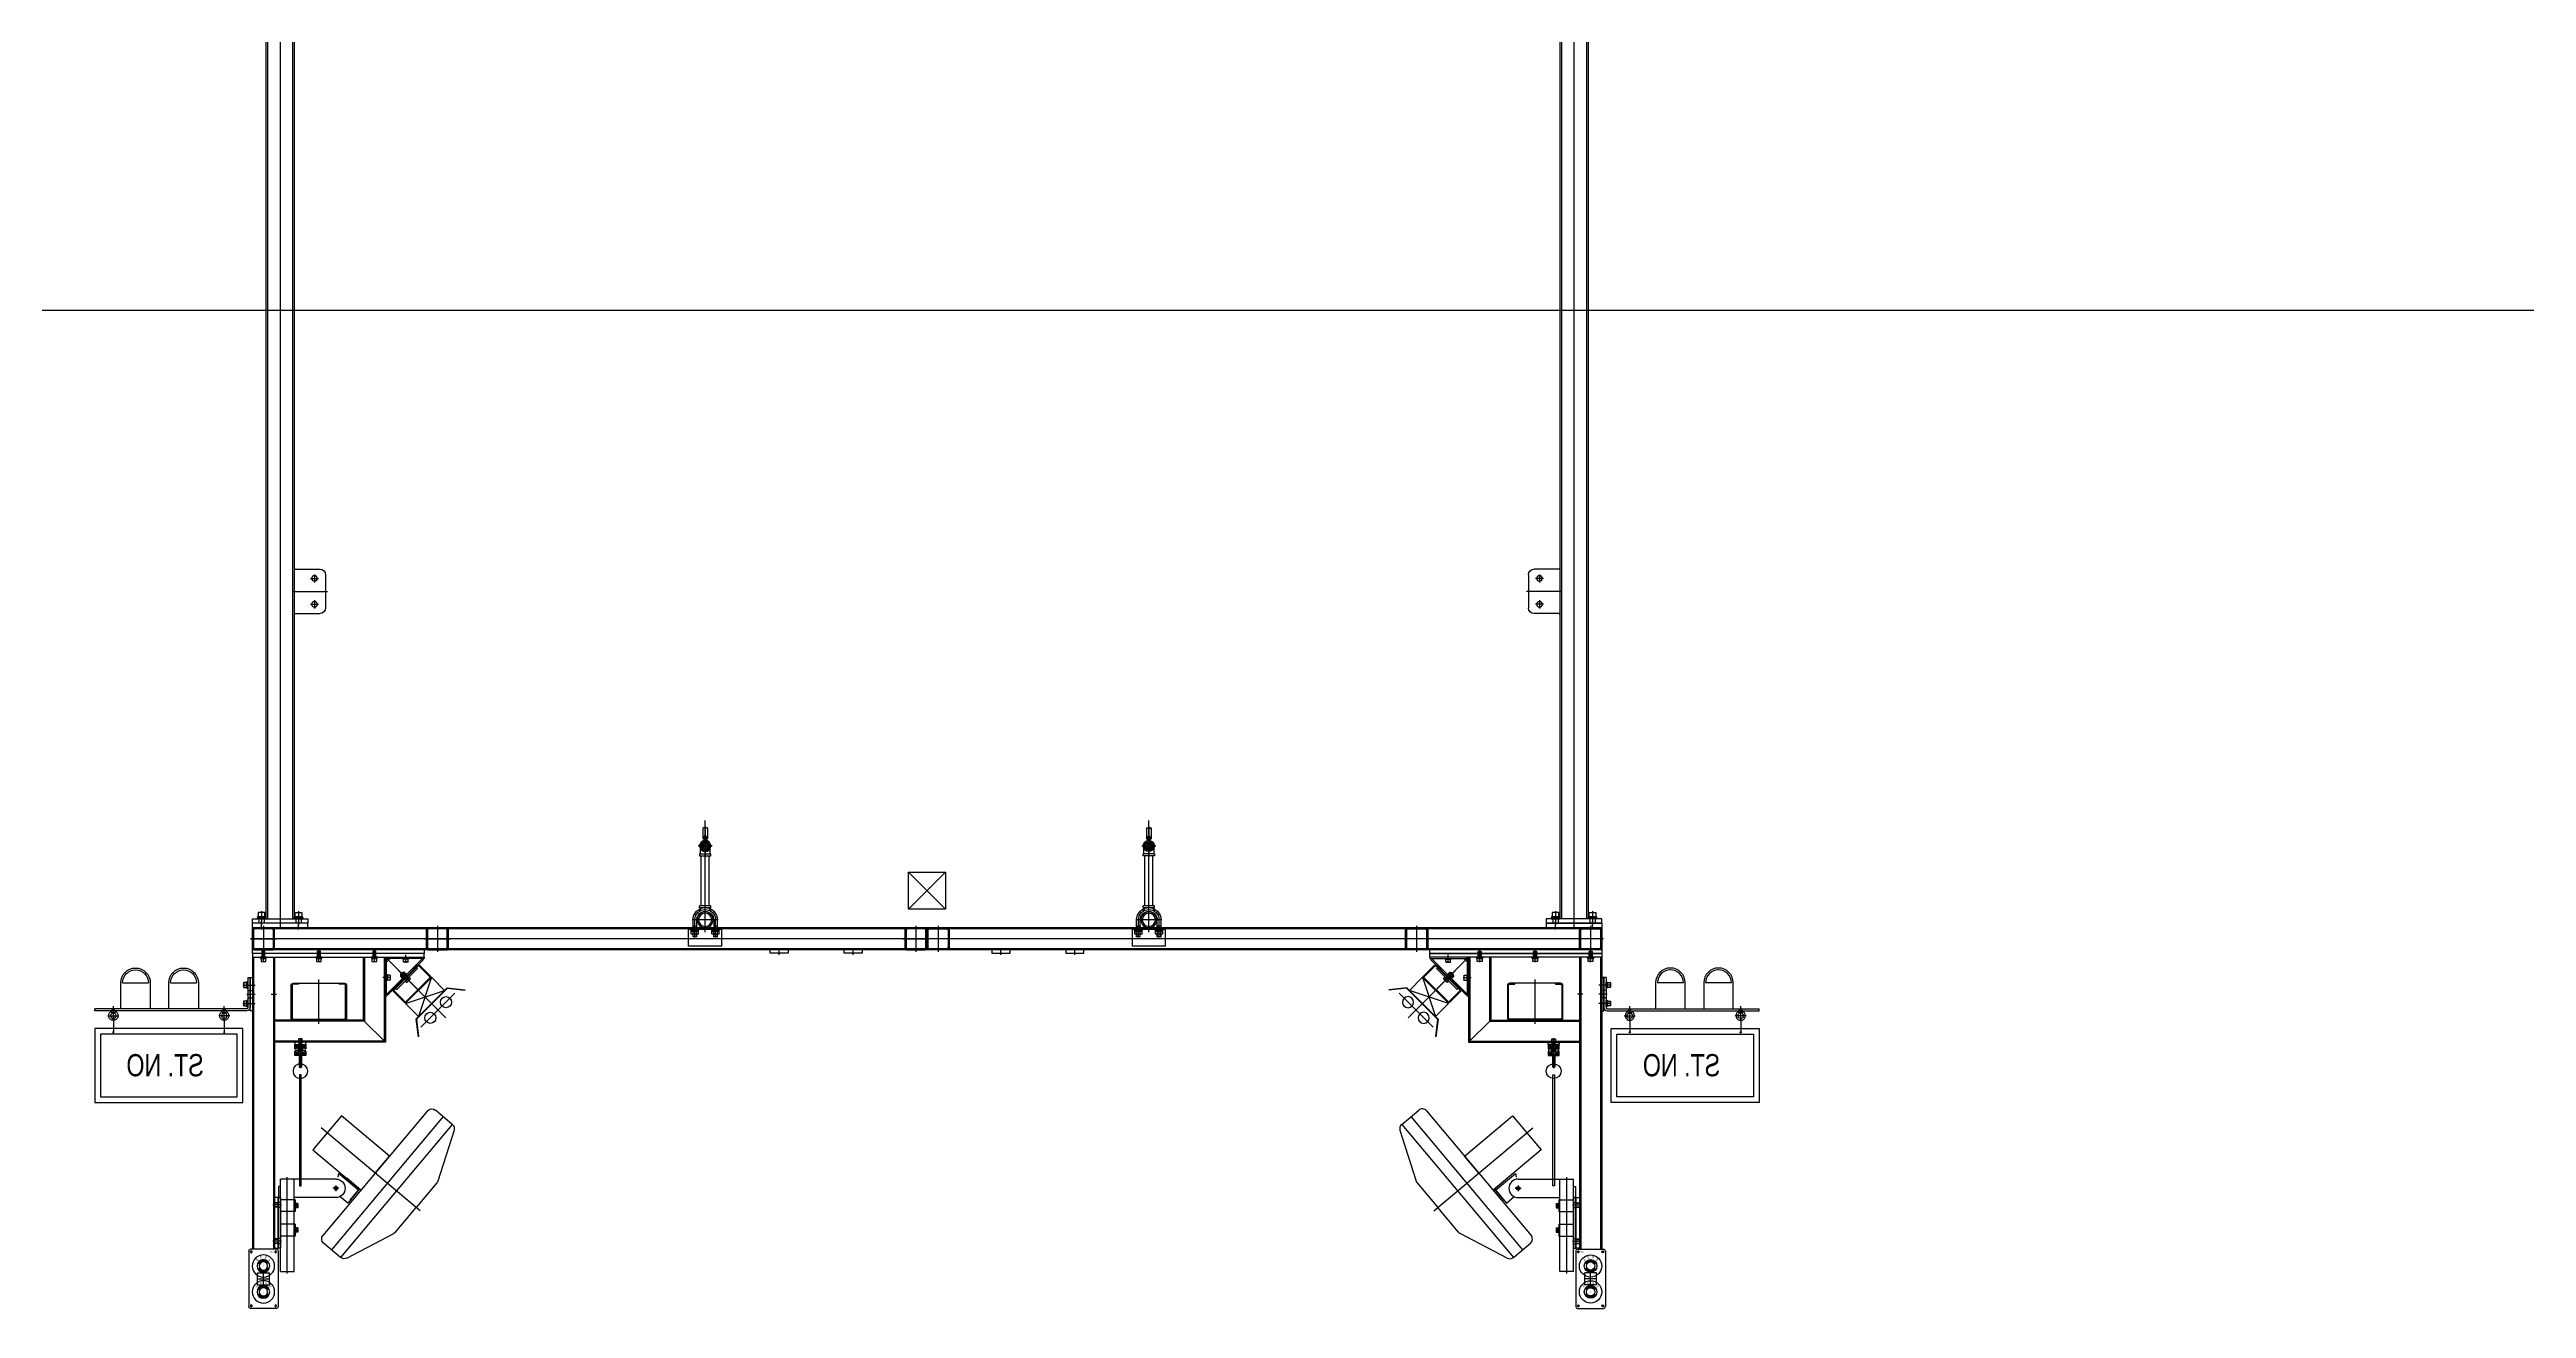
# Model space of a CAD drawing. Header units: millimetres. Extents: x 5349504 to 6791112, y -2212455 to -2153443.
# Drawn here: x 6286920 to 6293620, y -2195924 to -2192518 of the extents above; entities that cross this region are included whole.
import ezdxf
from ezdxf.enums import TextEntityAlignment as Align

# ---------------------------------------------------------------- set-up
doc = ezdxf.new("R2010")
doc.units = ezdxf.units.MM
doc.header["$LTSCALE"] = 400
doc.linetypes.add('CEN', pattern=[62, 60, -1, 0, -1])
doc.layers.get('0').update_dxf_attribs({"lineweight": 9})
for name, color, linetype in [('CEN', 1, 'CEN'), ('EQUIP', 8, 'Continuous'), ('GRND', 8, 'Continuous')]:
    doc.layers.add(name, color=color, linetype=linetype)
doc.styles.add('ROTEM_PEMS', font='', dxfattribs={"width": 0.8})
doc.styles.add('STYLE1', font='', dxfattribs={"width": 0.8, "height": 3})
doc.styles.get('ROTEM_PEMS').set_extended_font_data('Gulim')
doc.styles.get('STYLE1').set_extended_font_data('Gulim')

# ---------------------------------------------------------------- blocks, each defined once
blk = doc.blocks.new('A$C4F3C10AB')
for p, q in [((-6, 48), (-6, 47.5)), ((-6, 47.5), (-6, 19.5)), ((-6, 21), (6, 21)), ((-6, 19.5), (6, 19.5)), ((-5, 49), (5, 49)), ((-4, 19.5), (-4, 16.9)), ((-4, 19.2), (4, 19.2)), ((-3, 25.7), (-3, 21)), ((-3, 21.3), (3, 21.3)), ((-2.7, 26), (2.7, 26)), ((-1.5, 26), (-1.5, 21.3)), ((1.5, 26), (1.5, 21.3)), ((3, 25.7), (3, 21)), ((4, 19.5), (4, 16.9)), ((6, 48), (6, 47.5)), ((6, 47.5), (6, 19.5)), ((6, 21), (6, 19.5))]:
    blk.add_line(p, q)
blk.add_lwpolyline([(15, 0), (10.6, 10.6), (0, 15), (-10.6, 10.6), (-15, 0), (-10.6, -10.6), (0, -15), (10.6, -10.6)], close=True)
for radius in [13.6, 6]:
    blk.add_circle((0, 0), radius)
for centre, radius, start, end in [((-5, 48), 1, 90, 180), ((-10, 16.9), 6, 314.36392, 0), ((-2.7, 25.7), 0.3, 90, 180), ((2.7, 25.7), 0.3, 0, 90), ((10, 16.9), 6, 180, 225.63608), ((5, 48), 1, 0, 90)]:
    blk.add_arc(centre, radius, start, end)
at = {"layer": 'EQUIP'}
for p, q in [((-18.6, 0), (18.6, 0)), ((-6, 47.5), (-4.6, 47.5)), ((-2, 47.5), (1.4, 47.5)), ((0, 52), (0, -18.6)), ((4.9, 47.5), (6, 47.5))]:
    blk.add_line(p, q, dxfattribs=at)
blk = doc.blocks.new('A$C648E51F8')
for p, q in [((-15, -27), (-15, -21.5)), ((15, -21.5), (-15, -21.5)), ((15, -27), (-15, -27)), ((-13.5, -20), (-13.5, -6.5384)), ((13.5, -6.5384), (13.5, -20)), ((15, -21.5), (15, -27))]:
    blk.add_line(p, q)
for radius in [15, 9.3155]:
    blk.add_circle((0, 0), radius)
for centre, start, end in [((-15, -20), 270, 0), ((15.0001, -20), 180, 269.99618028)]:
    blk.add_arc(centre, 1.5001, start, end)
at = {"layer": 'EQUIP'}
for p, q in [((17.5, 0), (-17.5, 0)), ((0, 17.5), (0, -30))]:
    blk.add_line(p, q, dxfattribs=at)
blk.add_circle((0, 0), 10.4775, dxfattribs=at)
blk = doc.blocks.new('A$C08A177C3')
for p, q in [((-6, 68.3), (0, 68.3)), ((-6, 68.3), (-6, -68.3)), ((0, 68.3), (0, -68.3)), ((-53.1, 52.4), (-48.1, 52.4)), ((-53.1, 52.4), (-53.1, 40.3)), ((-53.1, 49.3), (-46, 49.3)), ((-53.1, 43.3), (-46, 43.3)), ((-53.1, 40.3), (-48.1, 40.3)), ((-48.1, 52.4), (-48.1, 40.3)), ((-46, 62.3), (-6, 62.3)), ((-46, 62.3), (-46, 30.3)), ((-46, 30.3), (-6, 30.3)), ((-53.1, -13.6), (-48.1, -13.6)), ((-53.1, -13.6), (-53.1, -25.7)), ((-53.1, -16.7), (-46, -16.7)), ((-53.1, -22.7), (-46, -22.7)), ((-53.1, -25.7), (-48.1, -25.7)), ((-48.1, -13.6), (-48.1, -25.7)), ((-46, -3.7), (-6, -3.7)), ((-46, -3.7), (-46, -35.7)), ((-46, -35.7), (-6, -35.7)), ((-6, -68.3), (0, -68.3))]:
    blk.add_line(p, q)
at = {"layer": 'EQUIP'}
for p, q in [((-54.3, 46.3), (-44.7, 46.3)), ((-44.7, 62.3), (-44.7, 30.3)), ((-9, 48.3), (3, 48.3)), ((-6, 55.3), (0, 55.3)), ((-6, 41.3), (0, 41.3)), ((-54.3, -19.7), (-44.7, -19.7)), ((-44.7, -3.7), (-44.7, -35.7)), ((-9, -49.7), (3, -49.7)), ((-6, -42.7), (0, -42.7)), ((-6, -56.7), (0, -56.7))]:
    blk.add_line(p, q, dxfattribs=at)
blk = doc.blocks.new('A$C5AF6429B')
for p, q in [((-446.4, 273.1), (-400.5, 311.6)), ((-446.4, 273.1), (-144.3, -87)), ((-421.5, 294), (-119.4, -66.1)), ((-379.3, 309.8), (-96.5, -27.3)), ((-276.5, 187.2), (-146.3, 296.5)), ((-146.3, 296.5), (-69.1, 204.6)), ((-451.1, 257.1), (-407.7, 119.8)), ((-69.1, 204.6), (-199.3, 95.3)), ((-192.3, 94.7), (-138.7, 139.7)), ((-192.3, 94.7), (-138.7, 139.7)), ((-138.7, 139.7), (-136.9, 129.8)), ((-404.9, 114.7), (-349, 48)), ((-199.3, 95.3), (-161, 127.4)), ((-195.5, 98.5), (-192.3, 94.7)), ((-195.5, 98.5), (-163.4, 60.2)), ((-169.8, 67.9), (-195.5, 98.5)), ((-163.4, 60.2), (-142.6, 77.6)), ((-131.5, 125), (18.5, 125)), ((-131.5, 75), (-18.5, 75)), ((-18.5, -125), (-18.5, 125)), ((18.5, -125), (18.5, 125)), ((18.5, 105), (23.5, 105)), ((23.5, 75), (18.5, 75)), ((23.5, 105), (23.5, 75)), ((-293.1, -18.6), (-349, 48)), ((-160.9, -88.8), (-288.5, -22.3)), ((-144.3, -87), (-98.3, -48.4)), ((18.5, -125), (-18.5, -125))]:
    blk.add_line(p, q)
at = {"ltscale": 30}
for p, q in [((-237.9, 141.3), (-276.5, 187.2)), ((18.5, 75), (23.5, 75))]:
    blk.add_line(p, q, dxfattribs=at)
blk.add_circle((-131.5, 100), 5)
for centre, radius, start, end in [((-436.8, 261.6), 15, 130, 197.52057), ((-390.8, 300.1), 15, 40, 130), ((-393.4, 124.3), 15, 197.52057, 220), ((-131.5, 100), 25, 90, 270), ((-281.6, -9), 15, 220, 242.47943), ((-108, -36.9), 15, 310, 40), ((-153.9, -75.5), 15, 242.47943, 310)]:
    blk.add_arc(centre, radius, start, end)
at = {"layer": 'EQUIP'}
for p, q in [((-359.7, 39.1), (-92, 263.7)), ((-139.5, 100), (-123.5, 100)), ((-131.5, 108), (-131.5, 92)), ((0, -130), (0, 130))]:
    blk.add_line(p, q, dxfattribs=at)
blk = doc.blocks.new('A$C0B9D6287')
blk.add_blockref('A$C5AF6429B', (0, -25))
at = {"layer": 'EQUIP'}
blk.add_blockref('A$C08A177C3', (24.5, -18.3), dxfattribs=at)
blk = doc.blocks.new('88')
for p, q in [((-385259.2, -164422.1), (-385248.3, -164411.2)), ((-385257.6, -164423.7), (-385246.7, -164412.9)), ((-385197.2, -164363.4), (-385253.7, -164419.9)), ((-385253.7, -164419.9), (-385250.6, -164423.1)), ((-385250.6, -164423.1), (-385194, -164366.5)), ((-385248.3, -164411.2), (-385246.7, -164412.9)), ((-385240.7, -164387), (-385237.6, -164390.1)), ((-385240.7, -164387), (-385237.6, -164390.1)), ((-385232.1, -164377), (-385240.1, -164385)), ((-385235.1, -164377), (-385240.1, -164382)), ((-385234.4, -164377), (-385240.1, -164382.7)), ((-385232.1, -164377), (-385240.1, -164385)), ((-385235.1, -164377), (-385240.1, -164382)), ((-385234.4, -164377), (-385240.1, -164382.7)), ((-385239, -164383.8), (-385240.1, -164382.7)), ((-385239, -164383.8), (-385240.1, -164382.7)), ((-385238, -164384.4), (-385234.9, -164387.5)), ((-385238, -164384.4), (-385234.9, -164387.5)), ((-385226.1, -164380.1), (-385237, -164391)), ((-385226.1, -164380.1), (-385237, -164391)), ((-385237, -164391), (-385235.6, -164392.4)), ((-385237, -164391), (-385235.6, -164392.4)), ((-385224, -164380.9), (-385236.2, -164393.1)), ((-385224, -164380.9), (-385236.2, -164393.1)), ((-385235.5, -164393.9), (-385236.2, -164393.1)), ((-385235.5, -164393.9), (-385236.2, -164393.1)), ((-385223.2, -164381.6), (-385235.5, -164393.9)), ((-385227.5, -164381.6), (-385235.5, -164389.6)), ((-385223.2, -164381.6), (-385235.5, -164393.9)), ((-385227.5, -164381.6), (-385235.5, -164389.6)), ((-385234.4, -164377), (-385235.1, -164377)), ((-385234.4, -164377), (-385235.1, -164377)), ((-385233.3, -164378.1), (-385234.4, -164377)), ((-385233.3, -164378.1), (-385234.4, -164377)), ((-385232.7, -164379.1), (-385229.6, -164382.2)), ((-385232.7, -164379.1), (-385229.6, -164382.2)), ((-385231.2, -164385.2), (-385231.2, -164388)), ((-385231.2, -164385.2), (-385231.2, -164388)), ((-385230.5, -164384.5), (-385230.5, -164387.3)), ((-385230.5, -164384.5), (-385230.5, -164387.3)), ((-385230.1, -164376.4), (-385227, -164379.5)), ((-385230.1, -164376.4), (-385227, -164379.5)), ((-385227.6, -164400.1), (-385217, -164389.5)), ((-385227.6, -164400.1), (-385217, -164389.5)), ((-385227.6, -164400.1), (-385217, -164389.5)), ((-385223.8, -164403.9), (-385227.6, -164400.1)), ((-385226.1, -164380.1), (-385224.7, -164381.5)), ((-385226.1, -164380.1), (-385224.7, -164381.5)), ((-385161.3, -164391.6), (-385225.5, -164455.8)), ((-385221.3, -164401.4), (-385225.1, -164397.7)), ((-385223.2, -164381.6), (-385224, -164380.9)), ((-385223.2, -164381.6), (-385224, -164380.9)), ((-385159.6, -164393.3), (-385223.8, -164457.5)), ((-385222.2, -164403), (-385214.1, -164394.9)), ((-385215.7, -164395.8), (-385219.4, -164392)), ((-385213.2, -164393.3), (-385217, -164389.5)), ((-385195, -164357.9), (-385205.9, -164368.8)), ((-385205.9, -164368.8), (-385204.2, -164370.4)), ((-385193.4, -164359.5), (-385204.2, -164370.4)), ((-385198.8, -164503.2), (-385113.9, -164418.3)), ((-385113.9, -164418.3), (-385198.8, -164503.2)), ((-385113.5, -164419.6), (-385197.5, -164503.6)), ((-385197.5, -164503.6), (-385113.5, -164419.6)), ((-385197.2, -164363.4), (-385194, -164366.5)), ((-385161.3, -164388.4), (-385190.1, -164359.5)), ((-385159.6, -164386.8), (-385188.5, -164357.9)), ((-385156.4, -164390), (-385120.2, -164426.2)), ((-385113.9, -164418.3), (-385065.7, -164424.1)), ((-385113.5, -164419.6), (-385066.8, -164425.2)), ((-385230.3, -164457.5), (-385259.2, -164428.6)), ((-385228.7, -164455.8), (-385257.6, -164427)), ((-385227.1, -164460.7), (-385190.9, -164496.9)), ((-385198.8, -164503.2), (-385193, -164551.4)), ((-385197.5, -164503.6), (-385191.9, -164550.3))]:
    blk.add_line(p, q)
at = {"color": 0}
blk.add_line((-385240.1, -164382), (-385240.1, -164382.7), dxfattribs=at)
for centre in [(-385159.8, -164499.7), (-385117.4, -164457.3)]:
    blk.add_circle(centre, 15)
for centre, radius, start, end in [((-385255.9, -164425.4), 4.6, 135, 225), ((-385238.6, -164386.5), 2.17, 75.15279, 194.84721), ((-385238.6, -164386.5), 2.17, 75.15279, 194.84721), ((-385231.1, -164386), 7.06, 102.88975, 167.11025), ((-385231.1, -164386), 7.06, 102.88975, 167.11025), ((-385237, -164388), 2.17, 255.15279, 14.84721), ((-385237, -164388), 2.17, 255.15279, 14.84721), ((-385236.5, -164380.6), 7.06, 282.88975, 347.11025), ((-385236.5, -164380.6), 7.06, 282.88975, 347.11025), ((-385230.6, -164378.5), 2.17, 75.15279, 194.84721), ((-385230.6, -164378.5), 2.17, 75.15279, 194.84721), ((-385229.1, -164380.1), 2.17, 255.15279, 14.84721), ((-385229.1, -164380.1), 2.17, 255.15279, 14.84721), ((-385224.9, -164400.3), 3.74, 287.10511, 342.89489), ((-385231.3, -164385.8), 18.6, 302.59773, 327.40227), ((-385216.8, -164392.2), 3.74, 287.10511, 342.89489), ((-385191.7, -164361.2), 4.6, 45, 135), ((-385191.7, -164361.2), 2.3, 45, 135), ((-385162.9, -164390), 2.3, 315, 45), ((-385162.9, -164390), 4.6, 315, 45), ((-385255.9, -164425.4), 2.3, 135, 225), ((-385227.1, -164454.2), 4.6, 225, 315), ((-385227.1, -164454.2), 2.3, 225, 315)]:
    blk.add_arc(centre, radius, start, end)
at = {"layer": 'EQUIP'}
for p, q in [((-385281.2, -164335.9), (-385117.8, -164499.3)), ((-385262.4, -164354.7), (-385117.8, -164499.3)), ((-385245.4, -164371.7), (-385118.3, -164498.8)), ((-385238.6, -164383.5), (-385240.1, -164382)), ((-385238.6, -164383.5), (-385240.1, -164382)), ((-385233.6, -164378.5), (-385235.1, -164377)), ((-385233.6, -164378.5), (-385235.1, -164377)), ((-385229, -164395.2), (-385232.9, -164391.3)), ((-385228.3, -164394.5), (-385225.1, -164397.7)), ((-385227.9, -164394.1), (-385224.8, -164397.3)), ((-385221.9, -164388.1), (-385225.8, -164384.2)), ((-385223, -164389.2), (-385219.8, -164392.3)), ((-385222.6, -164388.8), (-385219.4, -164392)), ((-385156.4, -164390), (-385191.7, -164496.1)), ((-385227.1, -164460.7), (-385121, -164425.4)), ((-385185.3, -164525.2), (-385093.2, -164433.1))]:
    blk.add_line(p, q, dxfattribs=at)
blk = doc.blocks.new('A$C01C32EDD')
for p, q in [((-96.8, 8.2), (-96.8, 5)), ((1.8, 8.2), (-96.8, 8.2)), ((-96.8, 5), (1.8, 5)), ((5, -5), (-5, 5)), ((5, -96.8), (5, 1.8)), ((8.2, 1.8), (8.2, -96.8)), ((5, -96.8), (8.2, -96.8)), ((8.2, -96.8), (5, -96.8))]:
    blk.add_line(p, q)
at = {"color": 0}
for p, q in [((-92.3, 5), (-94.5, 2.7)), ((-94.5, 2.7), (2.7, -94.5)), ((5, -92.3), (-92.3, 5)), ((5, -92.3), (2.7, -94.5))]:
    blk.add_line(p, q, dxfattribs=at)
for radius in [6.4, 3.2]:
    blk.add_arc((1.8, 1.8), radius, 0, 90)
at = {"layer": 'EQUIP'}
for p, q in [((-54.5, 3), (-54.5, 5)), ((-54.5, 3), (-39.1, 3)), ((-53.3, -4.4), (-53.3, 3)), ((-48.3, 3), (-46.3, 5)), ((-47.3, 3), (-45.3, 5)), ((-46.8, -6.7), (-46.8, 14.8)), ((-40.3, -4.4), (-40.3, 3)), ((-39.1, 3), (-39.1, 5)), ((-53.3, -4.4), (-52.7, -5)), ((-53.3, -4.4), (-40.3, -4.4)), ((-52.7, -5), (-40.9, -5)), ((-40.3, -4.4), (-40.9, -5)), ((-6.7, -46.8), (14.8, -46.8)), ((-4.4, -40.3), (-5, -40.9)), ((-5, -40.9), (-5, -52.7)), ((-4.4, -53.3), (-5, -52.7)), ((-4.4, -40.3), (-4.4, -53.3)), ((-4.4, -40.3), (3, -40.3)), ((-4.4, -53.3), (3, -53.3)), ((3, -39.1), (5, -39.1)), ((3, -39.1), (3, -54.5)), ((3, -45.3), (5, -47.3)), ((3, -46.3), (5, -48.3)), ((3, -54.5), (5, -54.5))]:
    blk.add_line(p, q, dxfattribs=at)
blk = doc.blocks.new('A$C4E924FA5')
at = {"color": 0, "xscale": -1}
blk.add_blockref('88', (-385273, 164344.1), dxfattribs=at)
blk.add_blockref('A$C01C32EDD', (0, 0))
blk = doc.blocks.new('A$C74090335')
for p, q in [((1.6, 1.6), (3.6, -0.4)), ((1.6, 0.4), (3.6, -1.6)), ((11.1, 6.5), (11.1, -6.5))]:
    blk.add_line(p, q)
for points in [[(1.6, -8.5), (0, -8.5), (0, 8.5), (1.6, 8.5)], [(3.6, -7.7), (1.6, -7.7), (1.6, 7.7), (3.6, 7.7)], [(3.6, 6.5), (11.1, 6.5), (11.6, 6), (11.6, -6), (11.1, -6.5), (3.6, -6.5)]]:
    blk.add_lwpolyline(points, close=True)
at = {"layer": 'EQUIP'}
blk.add_line((13.6, 0), (0, 0), dxfattribs=at)
blk = doc.blocks.new('F5')
at = {"color": 1}
for p, q in [((-90, 70), (-90, 0)), ((-15, 70), (-85, 70)), ((-10, 0), (-10, 70)), ((-90, 0), (-10, 0))]:
    blk.add_line(p, q, dxfattribs=at)
for radius in [40, 35]:
    blk.add_arc((-50, 70), radius, 0, 180, dxfattribs=at)
blk = doc.blocks.new('A$C1E2F09FA')
for p, q in [((0, 45), (0, -36)), ((6, 45), (0, 45)), ((6, 45), (6, -36)), ((9, -39), (420, -39)), ((9, -45), (420, -45)), ((63.8, -45), (64.4, -48.5)), ((63.8, -45.8), (63.8, -45)), ((63.8, -45), (76.2, -45)), ((65.1, -49.5), (74.9, -49.5)), ((70, -50.5), (65.6, -49.7)), ((70, -50.5), (74.4, -49.7)), ((76.2, -45), (75.6, -48.5)), ((76.2, -45.8), (76.2, -45)), ((376.2, -45), (363.8, -45)), ((363.8, -45.8), (363.8, -45)), ((363.8, -45), (364.4, -48.5)), ((374.9, -49.5), (365.1, -49.5)), ((370, -50.5), (365.6, -49.7)), ((370, -50.5), (374.4, -49.7)), ((376.2, -45), (375.6, -48.5)), ((376.2, -45.8), (376.2, -45)), ((420, -45), (420, -39)), ((20, -92.9), (420, -92.9)), ((20, -292.9), (20, -92.9)), ((35, -107.9), (405, -107.9)), ((35, -277.9), (35, -107.9)), ((405, -107.9), (405, -277.9)), ((420, -92.9), (420, -292.9)), ((420, -292.9), (20, -292.9)), ((405, -277.9), (35, -277.9))]:
    blk.add_line(p, q)
at = {"color": 5}
for p, q in [((140, 31), (140, -39)), ((215, 31), (145, 31)), ((220, -39), (220, 31))]:
    blk.add_line(p, q, dxfattribs=at)
for centre, radius in [((70, -58), 7.5), ((370, -58), 7.5), ((70, -102.9), 1.5), ((370, -102.9), 1.5)]:
    blk.add_circle(centre, radius)
for radius in [40, 35]:
    blk.add_arc((180, 31), radius, 0, 180, dxfattribs=at)
for centre, radius, start, end in [((9, -36), 9, 180, 270), ((9, -36), 3, 180, 270), ((70, -58), 12.5, 125.68533, 54.31467), ((61.2, -45.8), 2.5, 305.68533, 0), ((65.8, -48.2), 1.5, 190, 259.61484), ((74.2, -48.2), 1.5, 280.38516, 350), ((78.8, -45.8), 2.5, 180, 234.31467), ((370, -58), 12.5, 125.68533, 54.31467), ((361.2, -45.8), 2.5, 305.68533, 0), ((365.8, -48.2), 1.5, 190, 259.61484), ((374.2, -48.2), 1.5, 280.38516, 350), ((378.8, -45.8), 2.5, 180, 234.31467)]:
    blk.add_arc(centre, radius, start, end)
at = {"layer": 'EQUIP'}
for p, q in [((9, 25), (-3, 25)), ((9, 0), (-3, 0)), ((6, 10), (0, 10)), ((9, -25), (-3, -25)), ((6, -10), (0, -10)), ((54.9, -58), (84.8, -58)), ((67, -45), (67, -39.9)), ((67, -42.5), (73, -42.5)), ((67.6, -42.5), (67, -43.6)), ((67.6, -42.5), (67.6, -39.9)), ((70, -72.1), (70, -32.5)), ((70, -65.5), (70, -102.9)), ((72.4, -42.5), (72.4, -39.9)), ((72.4, -42.5), (73, -43.6)), ((73, -45), (73, -39.9)), ((385.1, -58), (355.2, -58)), ((367, -45), (367, -39.9)), ((367.6, -42.5), (367, -43.6)), ((373, -42.5), (367, -42.5)), ((367.6, -42.5), (367.6, -39.9)), ((370, -72.1), (370, -32.5)), ((370, -65.5), (370, -102.9)), ((372.4, -42.5), (372.4, -39.9)), ((372.4, -42.5), (373, -43.6)), ((373, -45), (373, -39.9))]:
    blk.add_line(p, q, dxfattribs=at)
at = {"extrusion": (0, 0, -1), "xscale": -1, "zscale": -1}
blk.add_blockref('F5', (-360, -39), dxfattribs=at)
at = {"layer": 'EQUIP', "extrusion": (0, 0, -1), "xscale": -1, "zscale": -1}
for p in [(-6, 25), (-6, -25)]:
    blk.add_blockref('A$C74090335', p, dxfattribs=at)
blk = doc.blocks.new('A$C4C5409A0')
at = {"ltscale": 3}
for p, q in [((-75, 94.4), (-75, 5.6)), ((-72.2, 5.6), (-72.2, 94.4)), ((69.4, 100), (-69.4, 100)), ((69.4, 100), (-69.4, 100)), ((-69.4, 97.2), (-55, 97.2)), ((-55, 97.2), (-55, 100)), ((55, 100), (55, 97.2)), ((55, 97.2), (69.4, 97.2)), ((72.2, 94.4), (72.2, 5.6)), ((75, 5.6), (75, 94.4)), ((69.4, 2.8), (-69.4, 2.8)), ((-69.4, 0), (69.4, 0))]:
    blk.add_line(p, q, dxfattribs=at)
blk.add_line((69.4, 100), (-69.4, 100))
for centre, radius, start, end in [((-69.4, 94.4), 5.6, 90, 180), ((-69.4, 94.4), 5.6, 90, 180), ((-69.4, 94.4), 2.8, 90, 180), ((-69.4, 94.4), 2.8, 90, 180), ((69.4, 94.4), 5.6, 0, 90), ((69.4, 94.4), 2.8, 0, 90), ((-69.4, 5.6), 5.6, 180, 270), ((-69.4, 5.6), 2.8, 180, 270), ((69.4, 5.6), 5.6, 270, 360), ((69.4, 5.6), 5.6, 270, 360), ((69.4, 5.6), 2.8, 270, 360)]:
    blk.add_arc(centre, radius, start, end, dxfattribs=at)
at = {"layer": 'EQUIP', "ltscale": 3}
blk.add_line((0, -10), (0, 110), dxfattribs=at)
blk = doc.blocks.new('A$C6BFC61AA')
at = {"layer": 'EQUIP', "ltscale": 4}
for p, q in [((-0.1, 155), (-0.1, 5)), ((4.8, 154.1), (8, 150.9)), ((5, 160), (75, 160)), ((5.8, 155.1), (9, 151.9)), ((70.8, 154.1), (74, 150.9)), ((71.8, 155.1), (75, 151.9)), ((79.9, 155), (79.9, 5)), ((24, 64), (24, 96)), ((56, 96), (24, 96)), ((56, 64), (56, 96)), ((4.8, 8.1), (8, 4.9)), ((5.8, 9.1), (9, 5.9)), ((56, 64), (24, 64)), ((70.8, 8.1), (74, 4.9)), ((71.8, 9.1), (75, 5.9)), ((5, 0), (75, 0))]:
    blk.add_line(p, q, dxfattribs=at)
at = {"layer": 'EQUIP'}
for p, q in [((56, 80), (24, 80)), ((26.4, 122.8), (28.2, 123)), ((26.4, 107.2), (27.2, 108.7)), ((27.2, 108.7), (28.9, 108.6)), ((28.2, 123), (28.9, 121.4)), ((40, 64), (40, 96)), ((52.8, 121.3), (51.1, 121.4)), ((51.8, 107), (51.1, 108.6)), ((53.6, 107.2), (51.8, 107)), ((53.6, 122.8), (52.8, 121.3)), ((26.4, 52.8), (28.2, 53)), ((26.4, 37.2), (27.2, 38.7)), ((27.2, 38.7), (28.9, 38.6)), ((28.2, 53), (28.9, 51.4)), ((52.8, 51.3), (51.1, 51.4)), ((51.8, 37), (51.1, 38.6)), ((53.6, 37.2), (51.8, 37)), ((53.6, 52.8), (52.8, 51.3))]:
    blk.add_line(p, q, dxfattribs=at)
at = {"layer": 'EQUIP', "ltscale": 4}
for centre in [(6.9, 153), (72.9, 153), (6.9, 7), (72.9, 7)]:
    blk.add_circle(centre, 2.47, dxfattribs=at)
at = {"layer": 'EQUIP'}
for centre, radius in [((40, 114.8), 30.2), ((40, 44.8), 30.2), ((40, 115), 17.3), ((40, 45), 17.3)]:
    blk.add_circle(centre, radius, dxfattribs=at)
at = {"layer": 'EQUIP', "ltscale": 0.05}
for centre in [(40, 115), (40, 45)]:
    blk.add_circle(centre, 11.2, dxfattribs=at)
at = {"layer": 'EQUIP', "ltscale": 4}
for centre, start, end in [((4.9, 155), 90, 180), ((74.9, 155), 0, 90), ((4.9, 5), 180, 270), ((74.9, 5), 270, 0)]:
    blk.add_arc(centre, 5, start, end, dxfattribs=at)
at = {"layer": 'EQUIP'}
for centre, radius, start, end in [((40, 115), 15.7, 30, 150), ((40, 115), 15.7, 210, 330), ((40, 115), 12.8, 30, 150), ((40, 115), 12.8, 210, 330), ((40, 45), 15.7, 30, 150), ((40, 45), 15.7, 210, 330), ((40, 45), 12.8, 30, 150), ((40, 45), 12.8, 210, 330)]:
    blk.add_arc(centre, radius, start, end, dxfattribs=at)
at = {"layer": 'EQUIP', "style": 'STYLE1', "width": 0.8}
for s, p in [('-S_01', (16.9, 153.7)), ('3', (40, 115.3)), ('4', (40.1, 44.9))]:
    blk.add_text(s, height=3, dxfattribs=at).set_placement(p, align=Align.MIDDLE_CENTER)
at = {"layer": 'EQUIP', "style": 'STYLE1', "width": 0.7}
for s, rotation, p in [('보', 44.71272, (23.4, 131.8)), ('전', 14.71272, (34, 137.9)), ('호', 344.71272, (46.2, 137.8)), ('출', 314.71272, (56.8, 131.6)), ('상', 16.78807, (33.2, 67.6)), ('정', 342.78807, (46.9, 67.6)), ('비', 50.78807, (21.7, 59.8)), ('지', 308.78807, (58.5, 59.9))]:
    blk.add_text(s, height=6, rotation=rotation, dxfattribs=at).set_placement(p, align=Align.MIDDLE_CENTER)
blk = doc.blocks.new('A$C46CE1730')
for p, q in [((-4, 15.7), (4, 15.7)), ((6.5, -11.1), (-6.5, -11.1)), ((0.4, -1.6), (-1.6, -3.6)), ((1.6, -1.6), (-0.4, -3.6))]:
    blk.add_line(p, q)
for points in [[(-8.5, -1.6), (-8.5, 0), (8.5, 0), (8.5, -1.6)], [(-7.7, -3.6), (-7.7, -1.6), (7.7, -1.6), (7.7, -3.6)], [(6.5, -3.6), (6.5, -11.1), (6, -11.6), (-6, -11.6), (-6.5, -11.1), (-6.5, -3.6)]]:
    blk.add_lwpolyline(points, close=True)
blk.add_lwpolyline([(-4, 0), (-4, 15.7), (-3.3, 16.4), (3.3, 16.4), (4, 15.7), (4, 0)])
at = {"layer": 'EQUIP'}
for p, q in [((-3.3, 0), (-3.3, 16.4)), ((0, -13.6), (0, 18.4)), ((3.3, 0), (3.3, 16.4))]:
    blk.add_line(p, q, dxfattribs=at)
blk = doc.blocks.new('A$C624B68E8')
at = {"lineweight": -3}
blk.add_line((-9, -10), (-6.5, -10), dxfattribs=at)
for points in [[(14.7, -3.2), (12.8, -3.2, 0.414214), (12.5, -3.4), (12.5, -4.8, -0.414214), (12.2, -5.2), (6.7, -5.2, -0.210977), (6.5, -5.1, -0.178142), (4.5, -0.3), (4.2, 0), (4.5, 0.3, -0.178142), (6.5, 5.1, -0.210977), (6.7, 5.2), (12.2, 5.2, -0.414214), (12.5, 4.8), (12.5, 3.4, 0.414214), (12.8, 3.2), (14.7, 3.2, 0.414214), (15, 3.4), (15, 14, 0.414214), (14, 15), (3.4, 15, 0.414214), (3.2, 14.7), (3.2, 12.8, 0.414214), (3.4, 12.5), (4.8, 12.5, -0.414214), (5.2, 12.2), (5.2, 6.7, -0.210977), (5.1, 6.5, -0.178142), (0.3, 4.5), (0, 4.2), (-0.3, 4.5, -0.178142), (-5.1, 6.5, -0.210977), (-5.2, 6.7), (-5.2, 12.2, -0.414214), (-4.8, 12.5), (-3.4, 12.5, 0.414214), (-3.2, 12.8), (-3.2, 14.7, 0.414214), (-3.4, 15), (-14, 15, 0.414214), (-15, 14), (-15, 3.4, 0.414214), (-14.7, 3.2), (-12.8, 3.2, 0.414214), (-12.5, 3.4), (-12.5, 4.8, -0.414214), (-12.2, 5.2), (-6.7, 5.2, -0.210977), (-6.5, 5.1, -0.178142), (-4.5, 0.3), (-4.2, 0), (-4.5, -0.3, -0.178142), (-6.5, -5.1, -0.210977), (-6.7, -5.2), (-12.2, -5.2, -0.414214), (-12.5, -4.8), (-12.5, -3.4, 0.414214), (-12.8, -3.2), (-14.7, -3.2, 0.414214), (-15, -3.4), (-15, -14, 0.414214), (-14, -15), (-3.4, -15, 0.414214), (-3.2, -14.7), (-3.2, -12.8, 0.414214), (-3.4, -12.5), (-4.8, -12.5, -0.414214), (-5.2, -12.2), (-5.2, -6.7, -0.210977), (-5.1, -6.5, -0.178142), (-0.3, -4.5), (0, -4.2), (0.3, -4.5, -0.178142), (5.1, -6.5, -0.210977), (5.2, -6.7), (5.2, -12.2, -0.414214), (4.8, -12.5), (3.4, -12.5, 0.414214), (3.2, -12.8), (3.2, -14.7, 0.414214), (3.4, -15), (14, -15, 0.414214), (15, -14), (15, -3.4, 0.414214)], [(-1.2, -2.2, 0.253025), (1.2, -2.2, -0.331679), (1.5, -2.3), (1.9, -2.6, 0.414214), (2.3, -2.6), (2.6, -2.3, 0.414214), (2.6, -1.9), (2.3, -1.5, -0.331679), (2.2, -1.2, 0.253025), (2.2, 1.2, -0.331679), (2.3, 1.5), (2.6, 1.9, 0.414214), (2.6, 2.3), (2.3, 2.6, 0.414214), (1.9, 2.6), (1.5, 2.3, -0.331679), (1.2, 2.2, 0.253025), (-1.2, 2.2, -0.331679), (-1.5, 2.3), (-1.9, 2.6, 0.414214), (-2.3, 2.6), (-2.6, 2.3, 0.414214), (-2.6, 1.9), (-2.3, 1.5, -0.331679), (-2.2, 1.2, 0.253025), (-2.2, -1.2, -0.331679), (-2.3, -1.5), (-2.6, -1.9, 0.414214), (-2.6, -2.3), (-2.3, -2.6, 0.414214), (-1.9, -2.6), (-1.5, -2.3, -0.331679)]]:
    blk.add_lwpolyline(points, format="xyb", close=True)
for centre in [(-10, 10), (10, 10), (-10, -10), (10, -10)]:
    blk.add_circle(centre, 3)
at = {"layer": 'EQUIP', "lineweight": -3}
for p, q in [((15, 0), (-15, 0)), ((2.8, -2.8), (-3, 3)), ((-2.8, -2.8), (3, 3)), ((0, -15), (0, 15))]:
    blk.add_line(p, q, dxfattribs=at)
at = {"layer": 'EQUIP'}
for p, q in [((-14, 10), (-6, 10)), ((-10, 6), (-10, 14)), ((14, 10), (6, 10)), ((10, 6), (10, 14)), ((-14, -10), (-6, -10)), ((-10, -6), (-10, -14)), ((14, -10), (6, -10)), ((10, -6), (10, -14))]:
    blk.add_line(p, q, dxfattribs=at)
blk = doc.blocks.new('A$C08EB427E')
for p, q in [((-4.75, 0), (4.75, 0)), ((-4.75, 0), (-4.75, -2.5)), ((4.75, 0), (4.75, -2.5)), ((-4.75, -2.5), (-3, -2.5)), ((-3, -2.5), (-3, -36.5)), ((3, -36.5), (-3, -36.5)), ((3, -2.5), (3, -36.5)), ((3, -2.5), (4.75, -2.5))]:
    blk.add_line(p, q)
at = {"layer": 'EQUIP'}
for p, q in [((0, 2), (0, -38.5)), ((-4.75, -27), (4.75, -27)), ((-3, -22.75), (3, -22.75)), ((-3, -31.25), (3, -31.25))]:
    blk.add_line(p, q, dxfattribs=at)
blk = doc.blocks.new('A$C081439E3')
for p, q in [((-5, 8.7), (5, 8.7)), ((-3, 0), (-3, -8.5)), ((-1.2, 1.6), (0.3, 3.1)), ((-0.3, 1.6), (1.2, 3.1)), ((3, 0), (3, -8.5)), ((3, -2.5), (-3, -2.5)), ((3, -14.4), (-3, -14.4)), ((0, -8.5), (0, -13.1))]:
    blk.add_line(p, q)
for points in [[(6.2, 1.6), (6.2, 0), (-6.2, 0), (-6.2, 1.6)], [(6.1, 3.1), (6.1, 1.6), (-6.1, 1.6), (-6.1, 3.1)], [(-5, 3.1), (-5, 8.7), (-4.6, 9.1), (4.6, 9.1), (5, 8.7), (5, 3.1)], [(-5, -8.5), (-5, -13.5), (5, -13.5), (5, -8.5)]]:
    blk.add_lwpolyline(points, close=True)
blk.add_lwpolyline([(-5, -13.1, 0.178633), (0, -13.1, 0.178633), (5, -13.1)], format="xyb")
blk.add_lwpolyline([(3, -13.5), (3, -14.4), (2.5, -14.9), (-2.5, -14.9), (-3, -14.4), (-3, -13.5)])
at = {"layer": 'EQUIP'}
for p, q in [((0, 11.1), (0, -16.9)), ((-2.5, -13.5), (-2.5, -14.9)), ((2.5, -13.5), (2.5, -14.9))]:
    blk.add_line(p, q, dxfattribs=at)
for points in [[(-3, -1.6), (-2.5, -2.5), (-2.5, -8.5)], [(3, -1.6), (2.5, -2.5), (2.5, -8.5)]]:
    blk.add_lwpolyline(points, dxfattribs=at)
blk = doc.blocks.new('A$C74A64798')
at = {"layer": 'EQUIP'}
for p, q in [((-330, 5), (-330, -15)), ((-180, 5), (-180, -15)), ((-30, 5), (-30, -15)), ((-360, -10), (-360, -240)), ((-356.8, -10), (-356.8, -236.8)), ((-303.2, -10), (-303.2, -183.2)), ((-300, -10), (-300, -180)), ((-60, -10), (-60, -800)), ((-56.8, -10), (-56.8, -800)), ((-3.2, -10), (-3.2, -800)), ((0, -10), (0, -800)), ((-51.2, -110), (-65, -110)), ((-56.8, -100), (-60, -100)), ((-56.8, -120), (-60, -120)), ((10.6, -85), (-7.8, -85)), ((11, -110), (-7.8, -110)), ((6, -100), (-3.2, -100)), ((6, -120), (-3.2, -120)), ((-300, -180), (-360, -240)), ((-303.2, -183.2), (-60, -183.2)), ((-300, -180), (-60, -180)), ((10.6, -135), (-7.8, -135)), ((-360, -240), (-60, -240)), ((-356.8, -236.8), (-60, -236.8)), ((-133.5, -246), (-133.5, -240)), ((-130, -248.5), (-130, -237.5)), ((-126.5, -246), (-126.5, -240)), ((-75, -680), (-55, -680)), ((-70, -674), (-60, -674)), ((-70, -674.9), (-60, -674.9)), ((-70, -685.1), (-60, -685.1)), ((-70, -686), (-60, -686)), ((-75, -778), (-55, -778)), ((-70, -772), (-60, -772)), ((-70, -773), (-60, -773)), ((-70, -783.1), (-60, -783.1)), ((-70, -784), (-60, -784))]:
    blk.add_line(p, q, dxfattribs=at)
for points in [[(-465, 0), (0, 0), (0, -10), (-465, -10)], [(0, -155), (6, -155), (6, -65), (0, -65)], [(-145, -240), (-115, -240), (-115, -246), (-145, -246)], [(-132.5, -328), (-127.5, -328), (-127.5, -628), (-132.5, -628)], [(-60, -796.7), (-70, -796.7), (-70, -660), (-60, -660)]]:
    blk.add_lwpolyline(points, close=True, dxfattribs=at)
blk.add_circle((-130, -318), 20, dxfattribs=at)
for name, p in [('A$C46CE1730', (-330, -10)), ('A$C46CE1730', (-180, -10)), ('A$C46CE1730', (-30, -10)), ('A$C624B68E8', (-130, -261)), ('A$C081439E3', (-130, -240)), ('A$C08EB427E', (-130, -271))]:
    blk.add_blockref(name, p, dxfattribs=at)
at = {"layer": 'EQUIP', "extrusion": (0, 0, -1), "xscale": -1, "zscale": -1}
blk.add_blockref('A$C6BFC61AA', (70, -960), dxfattribs=at)
blk = doc.blocks.new('A$C0C9A4EAE')
for points in [[(-30, 23.6, -0.414214), (-23.6, 30), (23.6, 30, -0.414214), (30, 23.6), (30, -23.6, -0.414214), (23.6, -30), (-23.6, -30, -0.414214), (-30, -23.6)], [(-26.8, 23.6, -0.414214), (-23.6, 26.8), (23.6, 26.8, -0.414214), (26.8, 23.6), (26.8, -23.6, -0.414214), (23.6, -26.8), (-23.6, -26.8, -0.414214), (-26.8, -23.6)]]:
    blk.add_lwpolyline(points, format="xyb", close=True)
at = {"layer": 'EQUIP'}
for p, q in [((35, 0), (-35, 0)), ((0, 35), (0, -35))]:
    blk.add_line(p, q, dxfattribs=at)
blk = doc.blocks.new('A$C65083724')
for p, q in [((-9, 16.8), (9, 16.8)), ((-2.3, 2.5), (0.7, 5.5)), ((-0.7, 2.5), (2.3, 5.5))]:
    blk.add_line(p, q)
for points in [[(12, 2.5), (12, 0), (-12, 0), (-12, 2.5)], [(10.8, 5.5), (10.8, 2.5), (-10.8, 2.5), (-10.8, 5.5)], [(-9, 5.5), (-9, 16.8), (-8.3, 17.5), (8.3, 17.5), (9, 16.8), (9, 5.5)]]:
    blk.add_lwpolyline(points, close=True)
at = {"layer": 'EQUIP'}
blk.add_line((0, 20.5), (0, 0), dxfattribs=at)
blk = doc.blocks.new('BL-EQ-SECT_1_20230313')
at = {"layer": 'EQUIP'}
for points in [[(78814.4, 7257.6), (78819.4, 7252.6), (78814.4, 7252.6)], [(82238.1, 7257.6), (82233.1, 7252.6), (82238.1, 7252.6)], [(78814.4, 7127.6), (78819.4, 7132.6), (78814.4, 7132.6)], [(82238.1, 7127.6), (82233.1, 7132.6), (82238.1, 7132.6)]]:
    blk.add_hatch(color=256, dxfattribs=at).paths.add_polyline_path(points)
for p, q in [((78738.1, 11670.1, -13027.4), (78738.1, 6306.6)), ((78742.3, 11670.1, -13027.4), (78742.3, 6306.6)), ((78776.3, 11717.1, -13027.4), (78776.3, 6284.6)), ((78810.2, 11670.1, -13027.4), (78810.2, 6306.6)), ((78814.4, 11670.1, -13027.4), (78814.4, 6306.6)), ((82238.1, 11670.1, -13027.4), (82238.1, 6306.6)), ((82242.3, 11670.1, -13027.4), (82242.3, 6306.6)), ((82276.3, 11717.1, -13027.4), (82276.3, 6284.6)), ((82310.2, 11670.1, -13027.4), (82310.2, 6306.6)), ((82314.4, 11670.1, -13027.4), (82314.4, 6306.6)), ((78814.4, 7252.6), (78884.4, 7252.6)), ((78869.4, 7238.6), (78869.4, 7216.6)), ((78899.4, 7237.6), (78899.4, 7147.6)), ((82153.1, 7237.6), (82153.1, 7147.6)), ((82238.1, 7252.6), (82168.1, 7252.6)), ((82183.1, 7238.6), (82183.1, 7216.6)), ((78858.4, 7227.6), (78880.4, 7227.6)), ((82194.1, 7227.6), (82172.1, 7227.6)), ((78814.4, 7132.6), (78884.4, 7132.6)), ((78858.4, 7157.6), (78880.4, 7157.6)), ((78869.4, 7168.6), (78869.4, 7146.6)), ((82238.1, 7132.6), (82168.1, 7132.6)), ((82194.1, 7157.6), (82172.1, 7157.6)), ((82183.1, 7168.6), (82183.1, 7146.6)), ((79926.3, 6341.9), (79926.3, 6572.9)), ((81126.3, 6341.9), (81126.3, 6572.9)), ((79915.4, 6341.9), (79915.4, 6476.9)), ((79937.1, 6341.9), (79937.1, 6476.9)), ((80576.3, 6432.6), (80476.3, 6332.6)), ((80476.3, 6432.6), (80576.3, 6332.6)), ((81115.4, 6341.9), (81115.4, 6476.9)), ((81137.1, 6341.9), (81137.1, 6476.9)), ((78719.3, 6306.6), (78719.3, 6294.6)), ((78726.3, 6311.6), (78726.3, 6289.6)), ((78726.3, 6277.6), (78726.3, 6299.6)), ((78733.3, 6306.6), (78733.3, 6294.6)), ((78819.3, 6306.6), (78819.3, 6294.6)), ((78826.3, 6311.6), (78826.3, 6289.6)), ((78826.3, 6277.6), (78826.3, 6299.6)), ((78833.3, 6306.6), (78833.3, 6294.6)), ((79890.7, 6303.9), (79961.2, 6303.9)), ((79893.3, 6277.6), (79893.3, 6303.9)), ((79898.3, 6255.8), (79898.3, 6303.9)), ((79903.3, 6277.6), (79903.3, 6303.9)), ((79911.3, 6336.4), (79911.3, 6341.9)), ((79911.3, 6341.9), (79941.3, 6341.9)), ((79911.3, 6336.4), (79941.3, 6336.4)), ((79912.8, 6332.4), (79912.8, 6334.9)), ((79926.3, 6270.4), (79926.3, 6340.3)), ((79939.8, 6332.4), (79939.8, 6334.9)), ((79941.3, 6336.4), (79941.3, 6341.9)), ((79949.3, 6277.6), (79949.3, 6303.9)), ((79954.3, 6255.8), (79954.3, 6303.9)), ((79959.3, 6277.6), (79959.3, 6303.9)), ((81091.3, 6303.9), (81161.8, 6303.9)), ((81093.3, 6277.6), (81093.3, 6303.9)), ((81098.3, 6255.8), (81098.3, 6303.9)), ((81103.3, 6303.9), (81103.3, 6277.6)), ((81111.3, 6341.9), (81141.3, 6341.9)), ((81111.3, 6336.4), (81111.3, 6341.9)), ((81111.3, 6336.4), (81141.3, 6336.4)), ((81112.8, 6332.4), (81112.8, 6334.9)), ((81126.3, 6270.4), (81126.3, 6340.3)), ((81139.8, 6332.4), (81139.8, 6334.9)), ((81141.3, 6336.4), (81141.3, 6341.9)), ((81149.3, 6277.6), (81149.3, 6303.9)), ((81154.3, 6255.8), (81154.3, 6303.9)), ((81159.3, 6277.6), (81159.3, 6303.9)), ((82219.3, 6306.6), (82219.3, 6294.6)), ((82226.3, 6311.6), (82226.3, 6289.6)), ((82226.3, 6277.6), (82226.3, 6299.6)), ((82233.3, 6306.6), (82233.3, 6294.6)), ((82319.3, 6306.6), (82319.3, 6294.6)), ((82326.3, 6311.6), (82326.3, 6289.6)), ((82326.3, 6277.6), (82326.3, 6299.6)), ((82333.3, 6306.6), (82333.3, 6294.6)), ((78696.3, 6252.6), (82356.3, 6252.6)), ((78701.3, 6279.4), (82351.3, 6279.4)), ((79881.3, 6232.6), (79881.3, 6282.6)), ((79881.3, 6277.6), (79971.3, 6277.6)), ((79881.3, 6232.6), (79971.3, 6232.6)), ((79887.8, 6275.6), (79887.8, 6277.6)), ((79887.8, 6275.6), (79908.8, 6275.6)), ((79888.5, 6273.1), (79888.5, 6275.6)), ((79888.5, 6273.1), (79908.1, 6273.1)), ((79888.5, 6266.2), (79888.5, 6272)), ((79890.9, 6265.1), (79905.6, 6265.1)), ((79893.3, 6286.9), (79903.3, 6286.9)), ((79893.3, 6258.4), (79893.3, 6265.1)), ((79893.8, 6257.9), (79893.3, 6258.4)), ((79893.3, 6258.4), (79903.3, 6258.4)), ((79893.4, 6266.2), (79893.4, 6272)), ((79893.8, 6257.9), (79902.8, 6257.9)), ((79895.8, 6275.6), (79898.3, 6273.1)), ((79898.3, 6275.6), (79900.8, 6273.1)), ((79903.3, 6258.4), (79902.8, 6257.9)), ((79903.2, 6266.2), (79903.2, 6272)), ((79903.3, 6258.4), (79903.3, 6265.1)), ((79908.1, 6273.1), (79908.1, 6275.6)), ((79908.1, 6266.2), (79908.1, 6272)), ((79908.8, 6275.6), (79908.8, 6277.6)), ((79943.8, 6275.6), (79943.8, 6277.6)), ((79943.8, 6275.6), (79964.8, 6275.6)), ((79944.5, 6273.1), (79944.5, 6275.6)), ((79944.5, 6273.1), (79964.1, 6273.1)), ((79944.5, 6266.2), (79944.5, 6272)), ((79946.9, 6265.1), (79961.6, 6265.1)), ((79949.3, 6286.9), (79959.3, 6286.9)), ((79949.3, 6258.4), (79949.3, 6265.1)), ((79949.3, 6258.4), (79949.8, 6257.9)), ((79949.3, 6258.4), (79959.3, 6258.4)), ((79949.4, 6266.2), (79949.4, 6272)), ((79949.8, 6257.9), (79958.8, 6257.9)), ((79951.8, 6275.6), (79954.3, 6273.1)), ((79954.3, 6275.6), (79956.8, 6273.1)), ((79958.8, 6257.9), (79959.3, 6258.4)), ((79959.2, 6266.2), (79959.2, 6272)), ((79959.3, 6258.4), (79959.3, 6265.1)), ((79964.1, 6273.1), (79964.1, 6275.6)), ((79964.1, 6266.2), (79964.1, 6272)), ((79964.8, 6275.6), (79964.8, 6277.6)), ((79971.3, 6282.6), (79971.3, 6232.6)), ((80526.3, 6222.6), (80526.3, 6282.6)), ((81081.3, 6232.6), (81081.3, 6282.6)), ((81081.3, 6277.6), (81171.3, 6277.6)), ((81081.3, 6232.6), (81171.3, 6232.6)), ((81087.8, 6275.6), (81087.8, 6277.6)), ((81087.8, 6275.6), (81108.8, 6275.6)), ((81088.5, 6273.1), (81088.5, 6275.6)), ((81088.5, 6273.1), (81108.1, 6273.1)), ((81088.5, 6266.2), (81088.5, 6272)), ((81090.9, 6265.1), (81105.6, 6265.1)), ((81093.3, 6286.9), (81103.3, 6286.9)), ((81093.3, 6258.4), (81093.3, 6265.1)), ((81093.8, 6257.9), (81093.3, 6258.4)), ((81093.3, 6258.4), (81103.3, 6258.4)), ((81093.4, 6266.2), (81093.4, 6272)), ((81093.8, 6257.9), (81102.8, 6257.9)), ((81098.3, 6275.6), (81095.8, 6273.1)), ((81100.8, 6275.6), (81098.3, 6273.1)), ((81103.3, 6258.4), (81102.8, 6257.9)), ((81103.2, 6266.2), (81103.2, 6272)), ((81103.3, 6258.4), (81103.3, 6265.1)), ((81108.1, 6273.1), (81108.1, 6275.6)), ((81108.1, 6266.2), (81108.1, 6272)), ((81108.8, 6275.6), (81108.8, 6277.6)), ((81143.8, 6275.6), (81143.8, 6277.6)), ((81143.8, 6275.6), (81164.8, 6275.6)), ((81144.5, 6273.1), (81144.5, 6275.6)), ((81144.5, 6273.1), (81164.1, 6273.1)), ((81144.5, 6266.2), (81144.5, 6272)), ((81146.9, 6265.1), (81161.6, 6265.1)), ((81149.3, 6286.9), (81159.3, 6286.9)), ((81149.3, 6258.4), (81149.3, 6265.1)), ((81149.3, 6258.4), (81149.8, 6257.9)), ((81149.3, 6258.4), (81159.3, 6258.4)), ((81149.4, 6266.2), (81149.4, 6272)), ((81149.8, 6257.9), (81158.8, 6257.9)), ((81154.3, 6275.6), (81151.8, 6273.1)), ((81156.8, 6275.6), (81154.3, 6273.1)), ((81158.8, 6257.9), (81159.3, 6258.4)), ((81159.2, 6266.2), (81159.2, 6272)), ((81159.3, 6258.4), (81159.3, 6265.1)), ((81164.1, 6273.1), (81164.1, 6275.6)), ((81164.1, 6266.2), (81164.1, 6272)), ((81164.8, 6275.6), (81164.8, 6277.6)), ((81171.3, 6232.6), (81171.3, 6282.6)), ((78701.3, 6225.8), (82351.3, 6225.8)), ((78731.3, 6208.1), (78731.3, 6227.1)), ((78881.3, 6208.1), (78881.3, 6227.1)), ((79031.3, 6208.1), (79031.3, 6227.1)), ((80126.3, 6208.9), (80126.3, 6227.2)), ((80326.3, 6208.9), (80326.3, 6227.2)), ((80726.3, 6208.9), (80726.3, 6227.2)), ((80926.3, 6208.9), (80926.3, 6227.2)), ((82021.3, 6208.1), (82021.3, 6227.1)), ((82171.3, 6208.1), (82171.3, 6227.1)), ((82321.3, 6208.1), (82321.3, 6227.1))]:
    blk.add_line(p, q, dxfattribs=at)
at = {"layer": 'EQUIP', "ltscale": 0.5}
for p, q in [((78809.4, 7192.6), (78904.4, 7192.6)), ((82243.1, 7192.6), (82148.1, 7192.6))]:
    blk.add_line(p, q, dxfattribs=at)
at = {"layer": 'EQUIP'}
for points in [[(80476.3, 6332.6), (80576.3, 6332.6), (80576.3, 6432.6), (80476.3, 6432.6)], [(78851.3, 6294.6), (78701.3, 6294.6), (78701.3, 6306.6), (78851.3, 6306.6)], [(82201.3, 6294.6), (82351.3, 6294.6), (82351.3, 6306.6), (82201.3, 6306.6)]]:
    blk.add_lwpolyline(points, close=True, dxfattribs=at)
for points in [[(78701.3, 6294.6), (78851.3, 6294.6), (78851.3, 6282.6)], [(78701.3, 6294.6), (78701.3, 6212.6), (79166.3, 6212.6), (79166.3, 6222.6)], [(78701.3, 6282.6), (82351.3, 6282.6)], [(79893.3, 6287.8), (79893.8, 6286.9), (79893.8, 6277.6)], [(79893.8, 6257.9), (79893.8, 6265.1)], [(79903.3, 6287.8), (79902.8, 6286.9), (79902.8, 6277.6)], [(79902.8, 6257.9), (79902.8, 6265.1)], [(79949.3, 6287.8), (79949.8, 6286.9), (79949.8, 6277.6)], [(79949.8, 6257.9), (79949.8, 6265.1)], [(79959.3, 6287.8), (79958.8, 6286.9), (79958.8, 6277.6)], [(79958.8, 6257.9), (79958.8, 6265.1)], [(81093.3, 6287.8), (81093.8, 6286.9), (81093.8, 6277.6)], [(81093.8, 6257.9), (81093.8, 6265.1)], [(81103.3, 6287.8), (81102.8, 6286.9), (81102.8, 6277.6)], [(81102.8, 6257.9), (81102.8, 6265.1)], [(81149.3, 6287.8), (81149.8, 6286.9), (81149.8, 6277.6)], [(81149.8, 6257.9), (81149.8, 6265.1)], [(81159.3, 6287.8), (81158.8, 6286.9), (81158.8, 6277.6)], [(81158.8, 6257.9), (81158.8, 6265.1)], [(81886.3, 6222.6), (81886.3, 6212.6), (82351.3, 6212.6), (82351.3, 6294.6)], [(82201.3, 6282.6), (82201.3, 6294.6), (82351.3, 6294.6)], [(78701.3, 6222.6), (82351.3, 6222.6)], [(80150.8, 6222.6), (80150.8, 6213.4), (80101.7, 6213.4), (80101.7, 6222.6)], [(80350.8, 6222.6), (80350.8, 6213.4), (80301.7, 6213.4), (80301.7, 6222.6)], [(80701.7, 6222.6), (80701.7, 6213.4), (80750.8, 6213.4), (80750.8, 6222.6)], [(80901.7, 6222.6), (80901.7, 6213.4), (80950.8, 6213.4), (80950.8, 6222.6)]]:
    blk.add_lwpolyline(points, dxfattribs=at)
for centre, radius in [((78869.4, 7227.6), 7.5), ((82183.1, 7227.6), 7.5), ((78869.4, 7157.6), 7.5), ((82183.1, 7157.6), 7.5), ((79926.3, 6303.9), 21.4), ((79926.3, 6303.9), 17.9), ((81126.3, 6303.9), 21.4), ((81126.3, 6303.9), 17.9)]:
    blk.add_circle(centre, radius, dxfattribs=at)
for centre, radius, start, end in [((78884.4, 7237.6), 15, 0, 90), ((82168.1, 7237.6), 15, 90, 180), ((78884.4, 7147.6), 15, 270, 0), ((82168.1, 7147.6), 15, 180, 270), ((79926.3, 6303.9), 33, 0, 180), ((79926.3, 6303.9), 28, 0, 180), ((79926.3, 6303.9), 23, 0, 180), ((79909.3, 6332.4), 3.5, 270, 0), ((79911.3, 6334.9), 1.5, 0, 90), ((79941.3, 6334.9), 1.5, 90, 180), ((79943.3, 6332.4), 3.5, 180, 270), ((81126.3, 6303.9), 33, 0, 180), ((81126.3, 6303.9), 28, 0, 180), ((81126.3, 6303.9), 23, 0, 180), ((81109.3, 6332.4), 3.5, 270, 0), ((81111.3, 6334.9), 1.5, 0, 90), ((81141.3, 6334.9), 1.5, 90, 180), ((81143.3, 6332.4), 3.5, 180, 270), ((79890.9, 6269.8), 3.28, 41.64179, 138.35821), ((79890.9, 6268.4), 3.28, 221.64179, 318.35821), ((79898.3, 6261.6), 11.5, 64.69489, 115.30511), ((79898.3, 6276.6), 11.5, 244.69489, 295.30511), ((79905.6, 6269.8), 3.28, 41.64179, 138.35821), ((79905.6, 6268.4), 3.28, 221.64179, 318.35821), ((79946.9, 6269.8), 3.28, 41.64179, 138.35821), ((79946.9, 6268.4), 3.28, 221.64179, 318.35821), ((79954.3, 6261.6), 11.5, 64.69489, 115.30511), ((79954.3, 6276.6), 11.5, 244.69489, 295.30511), ((79961.6, 6269.8), 3.28, 41.64179, 138.35821), ((79961.6, 6268.4), 3.28, 221.64179, 318.35821), ((81090.9, 6269.8), 3.28, 41.64179, 138.35821), ((81090.9, 6268.4), 3.28, 221.64179, 318.35821), ((81098.3, 6261.6), 11.5, 64.69489, 115.30511), ((81098.3, 6276.6), 11.5, 244.69489, 295.30511), ((81105.6, 6269.8), 3.28, 41.64179, 138.35821), ((81105.6, 6268.4), 3.28, 221.64179, 318.35821), ((81146.9, 6269.8), 3.28, 41.64179, 138.35821), ((81146.9, 6268.4), 3.28, 221.64179, 318.35821), ((81154.3, 6261.6), 11.5, 64.69489, 115.30511), ((81154.3, 6276.6), 11.5, 244.69489, 295.30511), ((81161.6, 6269.8), 3.28, 41.64179, 138.35821), ((81161.6, 6268.4), 3.28, 221.64179, 318.35821)]:
    blk.add_arc(centre, radius, start, end, dxfattribs=at)
at = {"layer": 'EQUIP', "xscale": -1}
for name, p in [('A$C4F3C10AB', (79926.3, 6503.9)), ('A$C648E51F8', (79926.3, 6503.9)), ('A$C65083724', (82226.3, 6306.6)), ('A$C1E2F09FA', (78695.3, 6102.6)), ('A$C74A64798', (78701.3, 6212.6)), ('A$C4E924FA5', (79069.5, 6194.4)), ('A$C4C5409A0', (78881.3, 6032.6)), ('A$C0B9D6287', (78795.8, 5502.6))]:
    blk.add_blockref(name, p, dxfattribs=at)
at = {"layer": 'EQUIP'}
for name, p in [('A$C4F3C10AB', (81126.3, 6503.9)), ('A$C648E51F8', (81126.3, 6503.9)), ('A$C65083724', (78826.3, 6306.6)), ('A$C4E924FA5', (81983.1, 6194.4)), ('A$C74A64798', (82351.3, 6212.6)), ('A$C1E2F09FA', (82357.3, 6102.6)), ('A$C4C5409A0', (82171.3, 6032.6)), ('A$C0B9D6287', (82256.8, 5502.6))]:
    blk.add_blockref(name, p, dxfattribs=at)
at = {"layer": 'EQUIP', "extrusion": (0, 0, -1), "zscale": -1}
for name, p in [('A$C65083724', (-78726.3, 6306.6)), ('A$C0C9A4EAE', (-78731.3, 6252.6)), ('A$C0C9A4EAE', (-79201.9, 6252.6)), ('A$C0C9A4EAE', (-80496.3, 6252.6))]:
    blk.add_blockref(name, p, dxfattribs=at)
at = {"layer": 'EQUIP', "extrusion": (0, 0, -1), "xscale": -1, "zscale": -1}
for name, p in [('A$C65083724', (-82326.3, 6306.6)), ('A$C0C9A4EAE', (-80556.3, 6252.6)), ('A$C0C9A4EAE', (-81850.7, 6252.6)), ('A$C0C9A4EAE', (-82321.3, 6252.6))]:
    blk.add_blockref(name, p, dxfattribs=at)
at = {"layer": 'EQUIP', "style": 'ROTEM_PEMS', "width": 0.8}
for p in [(78380.6, 5880.7), (82482.6, 5880.7)]:
    blk.add_text('ST. NO', height=60, dxfattribs=at).set_placement(p)

msp = doc.modelspace()

# ---------------------------------------------------------------- linework, layer by layer
at = {"layer": 'CEN'}
msp.add_line((6396932, -2193223.6), (6234214.5, -2193223.6), dxfattribs=at)

# ---------------------------------------------------------------- next in the draw order: block references
at = {"layer": 'GRND', "xscale": -1}
msp.add_blockref('BL-EQ-SECT_1_20230313', (6369820.1, -2201176.2), dxfattribs=at)

doc.saveas('drawing.dxf')
